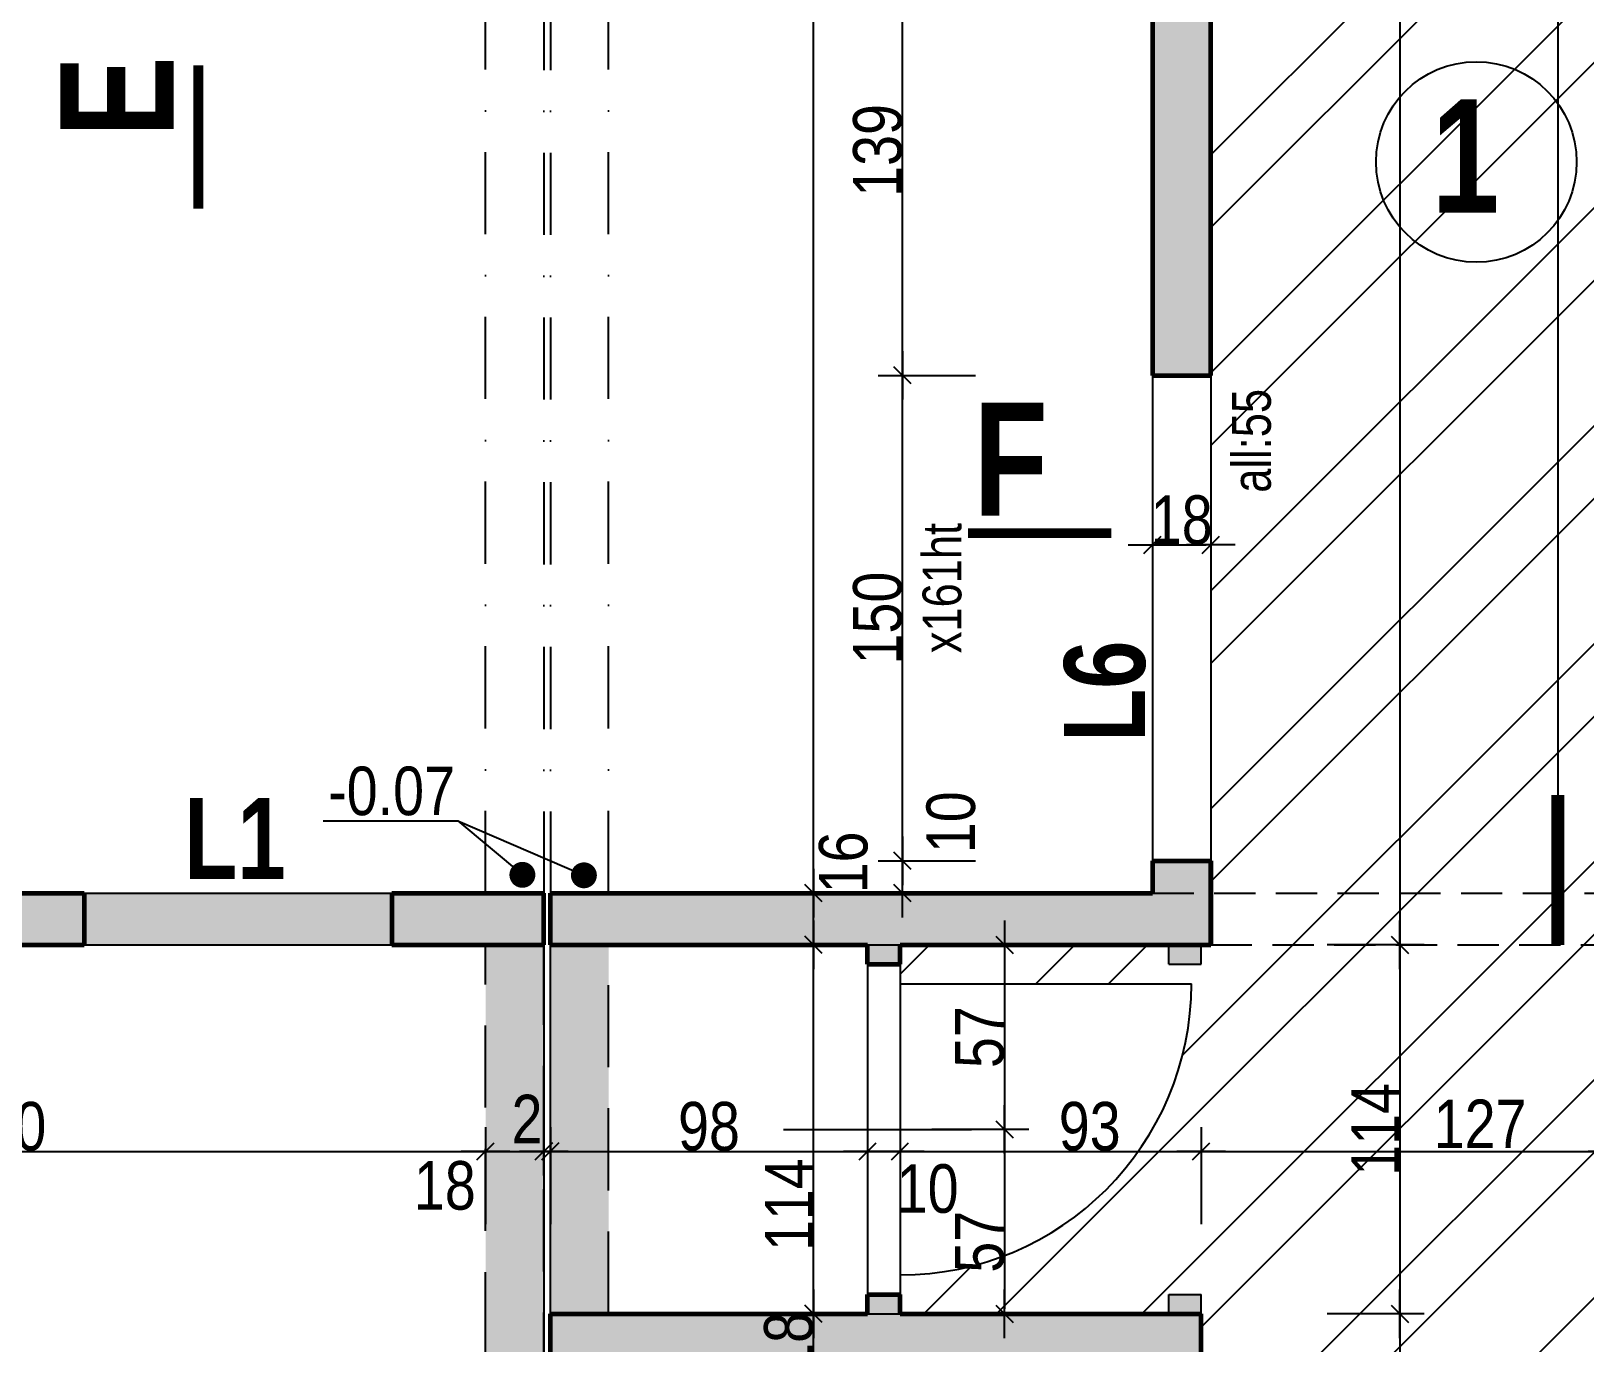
# Model space of a CAD drawing. Header units: millimetres. Extents: x -1734 to 5256, y -3612 to 588.
# Drawn here: x 1899.4 to 2379.3, y -460.7 to -55.3 of the extents above; entities that cross this region are included whole.
import ezdxf
from ezdxf.enums import TextEntityAlignment as Align

# ---------------------------------------------------------------- set-up
doc = ezdxf.new("R2010")
doc.units = ezdxf.units.MM
doc.linetypes.add('CACHEX2', pattern=[19.05, 12.7, -6.35])
doc.linetypes.add('TIRETPTX2', pattern=[50.8, 25.4, -12.7, 0, -12.7])
for name, color, linetype in [('01_cote_gen', 4, 'Continuous'), ('01_isolant ext', 2, 'TIRETPTX2'), ('01_linteaux', 2, 'Continuous'), ('01_murs_sup', 2, 'CACHEX2'), ('01_poch_murs', 253, 'Continuous'), ('01_texte', 230, 'Continuous'), ('AA_COTES', 2, 'Continuous')]:
    doc.layers.add(name, color=color, linetype=linetype)
doc.layers.add('01_murs_coup', color=5, linetype='Continuous', lineweight=60)
doc.styles.add('Arial Narrow', font='ARIALN.TTF')
doc.styles.add('impact', font='impact.ttf')
doc.styles.add('MATTE_TXT', font='arial.ttf')
doc.styles.add('STYLE2', font='ARIALN.TTF')
doc.dimstyles.new('JB50', dxfattribs={"dimscale": 0.1, "dimtxt": 150, "dimasz": 15, "dimexe": 0.1, "dimexo": 0.1, "dimgap": 0.09, "dimtad": 1, "dimdec": 1, "dimdsep": 46, "dimtxsty": 'STYLE2', "dimblk1": 'BOND_G', "dimblk2": 'BOND_D', "dimsah": 1, "dimcen": 1.5, "dimdle": 0.01, "dimse1": 1, "dimse2": 1, "dimclrd": 4, "dimclre": 2, "dimclrt": 6, "dimazin": 2, "dimtfac": 2.333333, "dimtdec": 1, "dimtix": 1, "dimtmove": 2, "dimatfit": 3, "dimldrblk": 'BOND_G', "dimfxl": 1, "dimtolj": 1, "dimtzin": 0, "dimarcsym": 0})
pattern_1 = [(135, (-68736.468, 24963.4096), (-11.22532015, 9e-16), [7.9375, -7.9375])]

# ---------------------------------------------------------------- blocks, each defined once
blk = doc.blocks.new('BOND_G')
at = {"layer": 'AA_COTES', "color": 0}
for p, q in [((0, -5), (0, 15)), ((5, 0), (-5, 0)), ((1.77, 1.77), (-1.77, -1.77))]:
    blk.add_line(p, q, dxfattribs=at)
blk = doc.blocks.new('BOND_D')
at = {"layer": 'AA_COTES', "color": 0}
for p, q in [((0, 5), (0, -15)), ((5, 0), (-5, 0)), ((-1.77, -1.77), (1.77, 1.77))]:
    blk.add_line(p, q, dxfattribs=at)
blk = doc.blocks.new('*D28')
at = {"layer": '01_cote_gen', "color": 4, "lineweight": -2, "transparency": 16777216}
blk.add_line((1741.23, -401.49), (2038.23, -401.49), dxfattribs=at)
at = {"layer": 'DEFPOINTS', "color": 0}
for p in [(2039.73, -401.49), (1739.73, -442.03), (2039.73, -442.03)]:
    blk.add_point(p, dxfattribs=at)
at = {"layer": '01_cote_gen', "color": 4, "lineweight": -2, "transparency": 16777216, "xscale": 1.5, "yscale": 1.5, "zscale": 1.5, "rotation": 180}
blk.add_blockref('BOND_G', (1739.73, -401.49), dxfattribs=at)
at = {"layer": '01_cote_gen', "color": 4, "lineweight": -2, "transparency": 16777216, "xscale": 1.5, "yscale": 1.5, "zscale": 1.5}
blk.add_blockref('BOND_D', (2039.73, -401.49), dxfattribs=at)
at = {"layer": '01_cote_gen', "color": 6, "transparency": 16777216, "insert": (1889.73, -393.82), "char_height": 15, "attachment_point": 5, "style": 'STYLE2'}
blk.add_mtext('\\A1;300', dxfattribs=at)
blk = doc.blocks.new('*D29')
at = {"layer": '01_cote_gen', "color": 4, "lineweight": -2, "transparency": 16777216}
blk.add_line((2041.23, -401.49), (2056.23, -401.49), dxfattribs=at)
at = {"layer": 'DEFPOINTS', "color": 0}
for p in [(2057.73, -401.49), (2039.73, -415.11), (2057.73, -415.11)]:
    blk.add_point(p, dxfattribs=at)
at = {"layer": '01_cote_gen', "color": 4, "lineweight": -2, "transparency": 16777216, "xscale": 1.5, "yscale": 1.5, "zscale": 1.5, "rotation": 180}
blk.add_blockref('BOND_G', (2039.73, -401.49), dxfattribs=at)
at = {"layer": '01_cote_gen', "color": 4, "lineweight": -2, "transparency": 16777216, "xscale": 1.5, "yscale": 1.5, "zscale": 1.5}
blk.add_blockref('BOND_D', (2057.73, -401.49), dxfattribs=at)
at = {"layer": '01_cote_gen', "color": 6, "transparency": 16777216, "insert": (2027.14, -412.1), "char_height": 15, "attachment_point": 5, "style": 'STYLE2'}
blk.add_mtext('\\A1;18', dxfattribs=at)
blk = doc.blocks.new('*D30')
at = {"layer": '01_cote_gen', "color": 4, "lineweight": -2, "transparency": 16777216}
for p, q in [((2056.23, -401.49), (2054.73, -401.49)), ((2057.73, -401.49), (2059.73, -401.49)), ((2061.23, -401.49), (2062.73, -401.49))]:
    blk.add_line(p, q, dxfattribs=at)
at = {"layer": 'DEFPOINTS', "color": 0}
for p in [(2059.73, -401.49), (2057.73, -418.74), (2059.73, -418.74)]:
    blk.add_point(p, dxfattribs=at)
at = {"layer": '01_cote_gen', "color": 4, "lineweight": -2, "transparency": 16777216, "xscale": 1.5, "yscale": 1.5, "zscale": 1.5}
blk.add_blockref('BOND_G', (2057.73, -401.49), dxfattribs=at)
at = {"layer": '01_cote_gen', "color": 4, "lineweight": -2, "transparency": 16777216, "xscale": 1.5, "yscale": 1.5, "zscale": 1.5, "rotation": 180}
blk.add_blockref('BOND_D', (2059.73, -401.49), dxfattribs=at)
at = {"layer": '01_cote_gen', "color": 6, "transparency": 16777216, "insert": (2052.53, -391.5), "char_height": 15, "attachment_point": 5, "style": 'STYLE2'}
blk.add_mtext('\\A1;2', dxfattribs=at)
blk = doc.blocks.new('*D33')
at = {"layer": '01_cote_gen', "color": 4, "lineweight": -2, "transparency": 16777216}
blk.add_line((2262.23, -401.49), (2386.23, -401.49), dxfattribs=at)
at = {"layer": 'DEFPOINTS', "color": 0}
for p in [(2387.73, -401.49), (2260.73, -413.92), (2387.73, -417.5)]:
    blk.add_point(p, dxfattribs=at)
at = {"layer": '01_cote_gen', "color": 4, "lineweight": -2, "transparency": 16777216, "xscale": 1.5, "yscale": 1.5, "zscale": 1.5, "rotation": 180}
blk.add_blockref('BOND_G', (2260.73, -401.49), dxfattribs=at)
at = {"layer": '01_cote_gen', "color": 4, "lineweight": -2, "transparency": 16777216, "xscale": 1.5, "yscale": 1.5, "zscale": 1.5}
blk.add_blockref('BOND_D', (2387.73, -401.49), dxfattribs=at)
at = {"layer": '01_cote_gen', "color": 6, "transparency": 16777216, "insert": (2346.88, -392.99), "char_height": 15, "attachment_point": 5, "style": 'STYLE2'}
blk.add_mtext('\\A1;127', dxfattribs=at)
blk = doc.blocks.new('*D77')
at = {"layer": '01_cote_gen', "color": 4, "lineweight": -2, "transparency": 16777216}
blk.add_line((2247.23, -214.06), (2262.23, -214.06), dxfattribs=at)
at = {"layer": 'DEFPOINTS', "color": 0}
for p in [(2263.73, -214.06), (2245.73, -314.92), (2263.73, -314.92)]:
    blk.add_point(p, dxfattribs=at)
at = {"layer": '01_cote_gen', "color": 4, "lineweight": -2, "transparency": 16777216, "xscale": 1.5, "yscale": 1.5, "zscale": 1.5, "rotation": 180}
blk.add_blockref('BOND_G', (2245.73, -214.06), dxfattribs=at)
at = {"layer": '01_cote_gen', "color": 4, "lineweight": -2, "transparency": 16777216, "xscale": 1.5, "yscale": 1.5, "zscale": 1.5}
blk.add_blockref('BOND_D', (2263.73, -214.06), dxfattribs=at)
at = {"layer": '01_cote_gen', "color": 6, "transparency": 16777216, "insert": (2254.73, -206.39), "char_height": 15, "attachment_point": 5, "style": 'STYLE2'}
blk.add_mtext('\\A1;18', dxfattribs=at)
blk = doc.blocks.new('*D84')
at = {"layer": '01_cote_gen', "color": 4, "lineweight": -2, "transparency": 16777216}
blk.add_line((2168.5, -160.2), (2168.5, -24.2), dxfattribs=at)
at = {"layer": 'DEFPOINTS', "color": 0}
for p in [(2168.5, -22.7), (2209.72, -22.7), (2204.08, -161.7)]:
    blk.add_point(p, dxfattribs=at)
at = {"layer": '01_cote_gen', "color": 4, "lineweight": -2, "transparency": 16777216, "xscale": 1.5, "yscale": 1.5, "zscale": 1.5}
for name, p, rotation in [('BOND_D', (2168.5, -22.7), 90), ('BOND_G', (2168.5, -161.7), 270)]:
    blk.add_blockref(name, p, dxfattribs=dict(at, rotation=rotation))
at = {"layer": '01_cote_gen', "color": 6, "transparency": 16777216, "insert": (2160.83, -92.2), "char_height": 15, "attachment_point": 5, "rotation": 90, "style": 'STYLE2'}
blk.add_mtext('\\A1;139', dxfattribs=at)
blk = doc.blocks.new('*D87')
at = {"layer": '01_cote_gen', "color": 4, "lineweight": -2, "transparency": 16777216}
blk.add_line((2168.5, -320.19), (2168.5, -313.2), dxfattribs=at)
at = {"layer": 'DEFPOINTS', "color": 0}
for p in [(2168.5, -311.7), (2180.97, -311.7), (2180.97, -321.69)]:
    blk.add_point(p, dxfattribs=at)
at = {"layer": '01_cote_gen', "color": 4, "lineweight": -2, "transparency": 16777216, "xscale": 1.5, "yscale": 1.5, "zscale": 1.5}
for name, p, rotation in [('BOND_D', (2168.5, -311.7), 90), ('BOND_G', (2168.5, -321.69), 270)]:
    blk.add_blockref(name, p, dxfattribs=dict(at, rotation=rotation))
at = {"layer": '01_cote_gen', "color": 6, "transparency": 16777216, "insert": (2183.49, -299.79), "char_height": 15, "attachment_point": 5, "rotation": 90, "style": 'STYLE2'}
blk.add_mtext('\\A1;10', dxfattribs=at)
blk = doc.blocks.new('*D88')
at = {"layer": '01_cote_gen', "color": 4, "lineweight": -2, "transparency": 16777216}
blk.add_line((2141.02, -320.19), (2141.02, 314.8), dxfattribs=at)
at = {"layer": 'DEFPOINTS', "color": 0}
for p in [(2135.68, 316.3), (2141.02, 316.3), (2135.68, -321.69)]:
    blk.add_point(p, dxfattribs=at)
at = {"layer": '01_cote_gen', "color": 4, "lineweight": -2, "transparency": 16777216, "xscale": 1.5, "yscale": 1.5, "zscale": 1.5}
for name, p, rotation in [('BOND_D', (2141.02, 316.3), 90), ('BOND_G', (2141.02, -321.69), 270)]:
    blk.add_blockref(name, p, dxfattribs=dict(at, rotation=rotation))
at = {"layer": '01_cote_gen', "color": 6, "transparency": 16777216, "insert": (2133.35, 56.25), "char_height": 15, "attachment_point": 5, "rotation": 90, "style": 'STYLE2'}
blk.add_mtext('\\A1;638', dxfattribs=at)
blk = doc.blocks.new('*D170')
at = {"layer": '01_cote_gen', "color": 4, "lineweight": -2, "transparency": 16777216}
blk.add_line((2141.02, -450.18), (2141.02, -339.19), dxfattribs=at)
at = {"layer": 'DEFPOINTS', "color": 0}
for p in [(2141.02, -337.69), (2204.91, -337.69), (2188.97, -451.68)]:
    blk.add_point(p, dxfattribs=at)
at = {"layer": '01_cote_gen', "color": 4, "lineweight": -2, "transparency": 16777216, "xscale": 1.5, "yscale": 1.5, "zscale": 1.5}
for name, p, rotation in [('BOND_D', (2141.02, -337.69), 90), ('BOND_G', (2141.02, -451.68), 270)]:
    blk.add_blockref(name, p, dxfattribs=dict(at, rotation=rotation))
at = {"layer": '01_cote_gen', "color": 6, "transparency": 16777216, "insert": (2133.48, -417.95), "char_height": 15, "attachment_point": 5, "rotation": 90, "style": 'STYLE2'}
blk.add_mtext('\\A1;114', dxfattribs=at)
blk = doc.blocks.new('*D171')
at = {"layer": '01_cote_gen', "color": 4, "lineweight": -2, "transparency": 16777216}
blk.add_line((2141.02, -336.19), (2141.02, -323.19), dxfattribs=at)
at = {"layer": 'DEFPOINTS', "color": 0}
for p in [(2141.02, -321.69), (2148.52, -321.69), (2148.52, -337.69)]:
    blk.add_point(p, dxfattribs=at)
at = {"layer": '01_cote_gen', "color": 4, "lineweight": -2, "transparency": 16777216, "xscale": 1.5, "yscale": 1.5, "zscale": 1.5}
for name, p, rotation in [('BOND_D', (2141.02, -321.69), 90), ('BOND_G', (2141.02, -337.69), 270)]:
    blk.add_blockref(name, p, dxfattribs=dict(at, rotation=rotation))
at = {"layer": '01_cote_gen', "color": 6, "transparency": 16777216, "insert": (2150.28, -312.21), "char_height": 15, "attachment_point": 5, "rotation": 90, "style": 'STYLE2'}
blk.add_mtext('\\A1;16', dxfattribs=at)
blk = doc.blocks.new('*D172')
at = {"layer": '01_cote_gen', "color": 4, "lineweight": -2, "transparency": 16777216}
blk.add_line((2200, -339.19), (2200, -393.19), dxfattribs=at)
at = {"layer": 'DEFPOINTS', "color": 0}
for p in [(2182.62, -337.69), (2181.49, -394.69), (2200, -394.69)]:
    blk.add_point(p, dxfattribs=at)
at = {"layer": '01_cote_gen', "color": 4, "lineweight": -2, "transparency": 16777216, "xscale": 1.5, "yscale": 1.5, "zscale": 1.5}
for name, p, rotation in [('BOND_G', (2200, -337.69), 90), ('BOND_D', (2200, -394.69), 270)]:
    blk.add_blockref(name, p, dxfattribs=dict(at, rotation=rotation))
at = {"layer": '01_cote_gen', "color": 6, "transparency": 16777216, "insert": (2192.36, -366.19), "char_height": 15, "attachment_point": 5, "rotation": 90, "style": 'STYLE2'}
blk.add_mtext('\\A1;57', dxfattribs=at)
blk = doc.blocks.new('*D173')
at = {"layer": '01_cote_gen', "color": 4, "lineweight": -2, "transparency": 16777216}
blk.add_line((2200, -396.19), (2200, -450.18), dxfattribs=at)
at = {"layer": 'DEFPOINTS', "color": 0}
for p in [(2192.5, -394.69), (2192.5, -451.68), (2200, -451.68)]:
    blk.add_point(p, dxfattribs=at)
at = {"layer": '01_cote_gen', "color": 4, "lineweight": -2, "transparency": 16777216, "xscale": 1.5, "yscale": 1.5, "zscale": 1.5}
for name, p, rotation in [('BOND_G', (2200, -394.69), 90), ('BOND_D', (2200, -451.68), 270)]:
    blk.add_blockref(name, p, dxfattribs=dict(at, rotation=rotation))
at = {"layer": '01_cote_gen', "color": 6, "transparency": 16777216, "insert": (2192.36, -429.41), "char_height": 15, "attachment_point": 5, "rotation": 90, "style": 'STYLE2'}
blk.add_mtext('\\A1;57', dxfattribs=at)
blk = doc.blocks.new('*D176')
at = {"layer": '01_cote_gen', "color": 4, "lineweight": -2, "transparency": 16777216}
blk.add_line((2141.02, -468.18), (2141.02, -453.18), dxfattribs=at)
at = {"layer": 'DEFPOINTS', "color": 0}
for p in [(2141.02, -451.68), (2161.34, -451.68), (2155.34, -469.68)]:
    blk.add_point(p, dxfattribs=at)
at = {"layer": '01_cote_gen', "color": 4, "lineweight": -2, "transparency": 16777216, "xscale": 1.5, "yscale": 1.5, "zscale": 1.5}
for name, p, rotation in [('BOND_D', (2141.02, -451.68), 90), ('BOND_G', (2141.02, -469.68), 270)]:
    blk.add_blockref(name, p, dxfattribs=dict(at, rotation=rotation))
at = {"layer": '01_cote_gen', "color": 6, "transparency": 16777216, "insert": (2133.35, -460.68), "char_height": 15, "attachment_point": 5, "rotation": 90, "style": 'STYLE2'}
blk.add_mtext('\\A1;18', dxfattribs=at)
blk = doc.blocks.new('*D255')
at = {"layer": '01_cote_gen', "color": 4, "lineweight": -2, "transparency": 16777216}
blk.add_line((2168.5, -310.2), (2168.5, -163.2), dxfattribs=at)
at = {"layer": 'DEFPOINTS', "color": 0}
for p in [(2168.5, -161.7), (2191, -161.7), (2191, -311.7)]:
    blk.add_point(p, dxfattribs=at)
at = {"layer": '01_cote_gen', "color": 4, "lineweight": -2, "transparency": 16777216, "xscale": 1.5, "yscale": 1.5, "zscale": 1.5}
for name, p, rotation in [('BOND_D', (2168.5, -161.7), 90), ('BOND_G', (2168.5, -311.7), 270)]:
    blk.add_blockref(name, p, dxfattribs=dict(at, rotation=rotation))
at = {"layer": '01_cote_gen', "color": 6, "transparency": 16777216, "insert": (2160.83, -236.7), "char_height": 15, "attachment_point": 5, "rotation": 90, "style": 'STYLE2'}
blk.add_mtext('\\A1;150', dxfattribs=at)
blk = doc.blocks.new('*D521')
at = {"layer": '01_cote_gen', "color": 4, "lineweight": -2, "transparency": 16777216}
blk.add_line((2061.23, -401.49), (2156.23, -401.49), dxfattribs=at)
at = {"layer": 'DEFPOINTS', "color": 0}
for p in [(2157.73, -401.49), (2059.73, -408.99), (2157.73, -415.27)]:
    blk.add_point(p, dxfattribs=at)
at = {"layer": '01_cote_gen', "color": 4, "lineweight": -2, "transparency": 16777216, "xscale": 1.5, "yscale": 1.5, "zscale": 1.5, "rotation": 180}
blk.add_blockref('BOND_G', (2059.73, -401.49), dxfattribs=at)
at = {"layer": '01_cote_gen', "color": 4, "lineweight": -2, "transparency": 16777216, "xscale": 1.5, "yscale": 1.5, "zscale": 1.5}
blk.add_blockref('BOND_D', (2157.73, -401.49), dxfattribs=at)
at = {"layer": '01_cote_gen', "color": 6, "transparency": 16777216, "insert": (2108.73, -393.82), "char_height": 15, "attachment_point": 5, "style": 'STYLE2'}
blk.add_mtext('\\A1;98', dxfattribs=at)
blk = doc.blocks.new('*D522')
at = {"layer": '01_cote_gen', "color": 4, "lineweight": -2, "transparency": 16777216}
blk.add_line((2159.23, -401.49), (2166.23, -401.49), dxfattribs=at)
at = {"layer": 'DEFPOINTS', "color": 0}
for p in [(2167.73, -401.49), (2157.73, -423.99), (2167.73, -423.99)]:
    blk.add_point(p, dxfattribs=at)
at = {"layer": '01_cote_gen', "color": 4, "lineweight": -2, "transparency": 16777216, "xscale": 1.5, "yscale": 1.5, "zscale": 1.5, "rotation": 180}
blk.add_blockref('BOND_G', (2157.73, -401.49), dxfattribs=at)
at = {"layer": '01_cote_gen', "color": 4, "lineweight": -2, "transparency": 16777216, "xscale": 1.5, "yscale": 1.5, "zscale": 1.5}
blk.add_blockref('BOND_D', (2167.73, -401.49), dxfattribs=at)
at = {"layer": '01_cote_gen', "color": 6, "transparency": 16777216, "insert": (2176.26, -413.08), "char_height": 15, "attachment_point": 5, "style": 'STYLE2'}
blk.add_mtext('\\A1;10', dxfattribs=at)
blk = doc.blocks.new('*D523')
at = {"layer": '01_cote_gen', "color": 4, "lineweight": -2, "transparency": 16777216}
blk.add_line((2169.23, -401.49), (2259.23, -401.49), dxfattribs=at)
at = {"layer": 'DEFPOINTS', "color": 0}
for p in [(2260.73, -401.49), (2167.73, -417.5), (2260.73, -423.99)]:
    blk.add_point(p, dxfattribs=at)
at = {"layer": '01_cote_gen', "color": 4, "lineweight": -2, "transparency": 16777216, "xscale": 1.5, "yscale": 1.5, "zscale": 1.5, "rotation": 180}
blk.add_blockref('BOND_G', (2167.73, -401.49), dxfattribs=at)
at = {"layer": '01_cote_gen', "color": 4, "lineweight": -2, "transparency": 16777216, "xscale": 1.5, "yscale": 1.5, "zscale": 1.5}
blk.add_blockref('BOND_D', (2260.73, -401.49), dxfattribs=at)
at = {"layer": '01_cote_gen', "color": 6, "transparency": 16777216, "insert": (2226.31, -393.82), "char_height": 15, "attachment_point": 5, "style": 'STYLE2'}
blk.add_mtext('\\A1;93', dxfattribs=at)
blk = doc.blocks.new('*D563')
at = {"layer": '01_cote_gen', "color": 4, "lineweight": -2, "transparency": 16777216}
blk.add_line((2322.11, 312.8), (2322.11, -336.19), dxfattribs=at)
at = {"layer": 'DEFPOINTS', "color": 0}
for p in [(2301.1, 314.3), (2263.73, -337.69), (2322.11, -337.69)]:
    blk.add_point(p, dxfattribs=at)
at = {"layer": '01_cote_gen', "color": 4, "lineweight": -2, "transparency": 16777216, "xscale": 1.5, "yscale": 1.5, "zscale": 1.5}
for name, p, rotation in [('BOND_G', (2322.11, 314.3), 90), ('BOND_D', (2322.11, -337.69), 270)]:
    blk.add_blockref(name, p, dxfattribs=dict(at, rotation=rotation))
at = {"layer": '01_cote_gen', "color": 6, "transparency": 16777216, "insert": (2314.44, -11.7), "char_height": 15, "attachment_point": 5, "rotation": 90, "style": 'STYLE2'}
blk.add_mtext('\\A1;652', dxfattribs=at)
blk = doc.blocks.new('*D564')
at = {"layer": '01_cote_gen', "color": 4, "lineweight": -2, "transparency": 16777216}
blk.add_line((2322.11, -339.19), (2322.11, -450.18), dxfattribs=at)
at = {"layer": 'DEFPOINTS', "color": 0}
for p in [(2299.61, -337.69), (2260.73, -451.68), (2322.11, -451.68)]:
    blk.add_point(p, dxfattribs=at)
at = {"layer": '01_cote_gen', "color": 4, "lineweight": -2, "transparency": 16777216, "xscale": 1.5, "yscale": 1.5, "zscale": 1.5}
for name, p, rotation in [('BOND_G', (2322.11, -337.69), 90), ('BOND_D', (2322.11, -451.68), 270)]:
    blk.add_blockref(name, p, dxfattribs=dict(at, rotation=rotation))
at = {"layer": '01_cote_gen', "color": 6, "transparency": 16777216, "insert": (2314.57, -394.69), "char_height": 15, "attachment_point": 5, "rotation": 90, "style": 'STYLE2'}
blk.add_mtext('\\A1;114', dxfattribs=at)
blk = doc.blocks.new('*D565')
at = {"layer": '01_cote_gen', "color": 4, "lineweight": -2, "transparency": 16777216}
blk.add_line((2322.11, -453.18), (2322.11, -671.18), dxfattribs=at)
at = {"layer": 'DEFPOINTS', "color": 0}
for p in [(2260.73, -451.68), (2260.73, -672.68), (2322.11, -672.68)]:
    blk.add_point(p, dxfattribs=at)
at = {"layer": '01_cote_gen', "color": 4, "lineweight": -2, "transparency": 16777216, "xscale": 1.5, "yscale": 1.5, "zscale": 1.5}
for name, p, rotation in [('BOND_G', (2322.11, -451.68), 90), ('BOND_D', (2322.11, -672.68), 270)]:
    blk.add_blockref(name, p, dxfattribs=dict(at, rotation=rotation))
at = {"layer": '01_cote_gen', "color": 6, "transparency": 16777216, "insert": (2314.57, -562.18), "char_height": 15, "attachment_point": 5, "rotation": 90, "style": 'STYLE2'}
blk.add_mtext('\\A1;221', dxfattribs=at)

msp = doc.modelspace()

# ---------------------------------------------------------------- hatches: boundary and pattern name
at = {"layer": '01_murs_sup'}
h = msp.add_hatch(dxfattribs=at)
h.set_pattern_fill('DASH', color=256, scale=2.5, angle=135)
h.set_pattern_definition(pattern_1)
h.paths.add_polyline_path([(2263.73, 314.3), (2245.73, 314.3), (2245.73, 215.3), (2263.73, 215.3)])
h.paths.add_polyline_path([(2263.73, 125.3), (2245.73, 125.3), (2245.73, 67.3), (2263.73, 67.3)])
h.paths.add_polyline_path([(2263.73, -22.7), (2245.73, -22.7), (2245.73, -161.7), (2263.73, -161.7)])
h.paths.add_polyline_path([(2405.73, 314.3), (2387.73, 314.3), (2387.73, 215.3), (2405.73, 215.3)])
h.paths.add_polyline_path([(2405.73, 125.3), (2387.73, 125.3), (2387.73, 67.3), (2405.73, 67.3)])
h.paths.add_polyline_path([(2405.73, -22.7), (2387.73, -22.7), (2387.73, -161.7), (2405.73, -161.7)])
h.paths.add_polyline_path([(2057.73, -321.69), (1717.73, -321.69), (1625.73, -321.69), (1625.73, -337.69), (2039.73, -337.69), (2039.73, -654.68), (1721.73, -654.68), (1721.73, -995.68), (1678.73, -995.68), (1678.73, -1030.68), (1298.73, -1030.68), (1298.73, -1048.68), (1696.73, -1048.68), (1696.73, -1013.68), (2039.73, -1013.68), (2039.73, -1048.68), (2057.73, -1048.68), (2057.73, -990.68), (2039.73, -990.68), (2039.73, -995.68), (1739.73, -995.68), (1739.73, -672.68), (2039.73, -672.68), (2039.73, -857.68), (2057.73, -857.68)])
h.paths.add_polyline_path([(1353.73, -321.69), (952.73, -321.69), (853.73, -321.69), (853.73, -337.69), (954.73, -337.69), (954.73, -1030.68), (830.73, -1030.68), (830.73, -1048.68), (1196.73, -1048.68), (1196.73, -1030.68), (972.73, -1030.68), (972.73, -337.69), (1353.73, -337.69)])
h = msp.add_hatch(dxfattribs=at)
h.set_pattern_fill('DASH', color=256, scale=2.5, angle=135)
h.set_pattern_definition(pattern_1)
h.paths.add_polyline_path([(2263.73, -311.7), (2245.73, -311.7), (2245.73, -321.69), (2059.73, -321.69), (2059.73, -857.65), (2077.73, -857.65), (2077.73, -469.68), (2242.73, -469.68), (2242.73, -672.68), (2260.73, -672.68), (2260.73, -451.68), (2260.73, -445.68), (2250.73, -445.68), (2250.73, -451.68), (2077.73, -451.68), (2077.73, -337.69), (2250.73, -337.69), (2250.73, -343.69), (2260.73, -343.69), (2260.73, -337.69), (2263.73, -337.69)])
h.paths.add_polyline_path([(2782.73, -321.69), (2780.73, -321.69), (2405.73, -321.69), (2405.73, -311.7), (2387.73, -311.7), (2387.73, -1048.68), (2708.73, -1048.68), (2708.73, -1030.68), (2405.73, -1030.68), (2405.73, -337.69), (2782.73, -337.69)])
h.paths.add_polyline_path([(3744.73, -321.69), (3742.73, -321.69), (2964.73, -321.69), (2964.73, -337.69), (3128.73, -337.69), (3128.73, -970.68), (2942.73, -970.68), (2942.73, -1030.68), (2810.73, -1030.68), (2810.73, -1048.68), (2960.73, -1048.68), (2960.73, -988.68), (3128.73, -988.68), (3128.73, -1048.68), (3387.73, -1048.68), (3387.73, -1030.68), (3146.73, -1030.68), (3146.73, -337.69), (3744.73, -337.69)])
at = {"layer": '01_poch_murs'}
h = msp.add_hatch(color=256, dxfattribs=at)
h.dxf.hatch_style = 1
h.paths.add_polyline_path([(2263.73, 296.3), (2245.73, 296.3), (2245.73, 215.3), (2263.73, 215.3)])
h.paths.add_polyline_path([(2263.73, 314.3), (2245.73, 314.3), (2245.73, 296.3), (2263.73, 296.3)])
h.paths.add_polyline_path([(2263.73, 125.3), (2245.73, 125.3), (2245.73, 67.3), (2263.73, 67.3)])
h.paths.add_polyline_path([(2263.73, -22.7), (2245.73, -22.7), (2245.73, -161.7), (2263.73, -161.7)])
h.paths.add_polyline_path([(2263.73, -311.7), (2245.73, -311.7), (2245.73, -321.69), (2059.73, -321.69), (2059.73, -337.69), (2157.73, -337.69), (2157.73, -343.69), (2167.73, -343.69), (2167.73, -337.69), (2263.73, -337.69)])
h = msp.add_hatch(dxfattribs=at)
h.set_pattern_fill('ANSI32', color=256, scale=5)
h.paths.add_polyline_path([(4093.73, -1048.68), (3639.73, -1048.68), (3639.73, -1065.68), (3629.73, -1065.68), (3629.73, -1048.68), (3489.73, -1048.68), (3387.73, -1048.68), (3128.73, -1048.68), (3128.73, -988.68), (2960.73, -988.68), (2960.73, -1048.68), (2810.73, -1048.68), (2708.73, -1048.68), (2387.73, -1048.68), (2387.73, -337.69), (2260.73, -337.69), (2260.73, -343.69), (2250.73, -343.69), (2250.73, -337.69), (2167.73, -337.69), (2167.73, -343.69), (2167.73, -349.69), (2257.72, -349.69, -0.414214), (2167.73, -439.68), (2167.73, -445.68), (2167.73, -451.68), (2250.73, -451.68), (2250.73, -445.68), (2260.73, -445.68), (2260.73, -451.68), (2260.73, -672.68), (2242.73, -672.68), (2077.73, -672.68), (2077.73, -857.68), (2077.73, -864.68), (2087.73, -864.68, -0.213422), (2077.73, -887.04), (2077.73, -896.93, -0.350001), (2147.73, -984.68), (2077.73, -984.68), (2077.73, -990.68), (2077.73, -1048.68), (2059.73, -1048.68), (2059.73, -1172.68), (2332.73, -1172.68), (2387.73, -1172.68), (2701.73, -1172.68), (3387.73, -1172.68), (3489.73, -1172.68), (3629.73, -1172.68), (3629.73, -1167.68), (3639.73, -1167.68), (3639.73, -1172.68), (4093.73, -1172.68)])
h.paths.add_polyline_path([(4768.73, -1066.7), (4768.73, -1048.68), (4523.73, -1048.68), (4111.73, -1048.68), (4111.73, -1172.68), (4349.73, -1172.68), (4451.73, -1172.68), (4768.73, -1172.68), (4768.73, -1168.7)])
h.paths.add_polyline_path([(2057.73, -1048.68), (2039.73, -1048.68), (2039.73, -1013.68), (1696.73, -1013.68), (1696.73, -1048.68), (1414.73, -1048.68), (1363.73, -1048.68), (1363.73, -1155.16), (1363.73, -1172.74), (1414.73, -1172.74), (2057.73, -1172.74)])
h.paths.add_polyline_path([(1363.73, -1048.68), (1312.73, -1048.68), (830.73, -1048.68), (728.73, -1048.68), (690.73, -1048.68), (690.73, -1172.7), (711.73, -1172.7), (713.73, -1172.7), (813.73, -1172.72), (1323.73, -1172.74), (1363.73, -1172.74), (1363.73, -1155.16), (1363.73, -1149.88)])
h.paths.add_polyline_path([(2387.73, -161.7), (2387.73, -22.7), (2387.73, 67.3), (2387.73, 125.3), (2387.73, 215.3), (2387.73, 296.3), (2263.73, 296.3), (2263.73, 215.3), (2263.73, 125.3), (2263.73, 67.3), (2263.73, -22.7), (2263.73, -161.7), (2263.73, -311.7), (2263.73, -321.69), (2387.73, -321.69), (2387.73, -311.7)])
h.paths.add_polyline_path([(2387.73, -321.69), (2263.73, -321.69), (2263.73, -337.69), (2387.73, -337.69)])
h = msp.add_hatch(color=256, dxfattribs=at)
h.dxf.hatch_style = 1
h.paths.add_polyline_path([(1915.73, -321.69), (1536.73, -321.69), (1536.73, -337.69), (1721.73, -337.69), (1721.73, -995.68), (1678.73, -995.68), (1678.73, -1030.68), (1414.73, -1030.68), (1414.73, -1048.68), (1696.73, -1048.68), (1696.73, -1013.68), (2039.73, -1013.68), (2039.73, -1048.68), (2057.73, -1048.68), (2057.73, -990.68), (2039.73, -990.68), (2039.73, -995.68), (1739.73, -995.68), (1739.73, -672.68), (2039.73, -672.68), (2039.73, -857.68), (2057.73, -857.68), (2057.73, -469.68), (2039.73, -469.68), (2039.73, -654.68), (1739.73, -654.68), (1739.73, -337.69), (1915.73, -337.69)])
h.paths.add_polyline_path([(2057.73, -321.69), (2010.73, -321.69), (2010.73, -337.69), (2057.73, -337.69)], flags=17)
h.paths.add_polyline_path([(1439.73, -321.69), (1285.73, -321.69), (1285.73, -337.69), (1439.73, -337.69)])
h.paths.add_polyline_path([(1013.73, -321.69), (972.73, -321.69), (972.73, -337.69), (1013.73, -337.69)])
h.paths.add_polyline_path([(954.73, -321.69), (893.73, -321.69), (893.73, -337.69), (954.73, -337.69)])
h.paths.add_polyline_path([(711.73, -321.69), (595.73, -321.69), (595.73, -337.69), (711.73, -337.69)])
h.paths.add_polyline_path([(405.73, -321.69), (309.73, -321.69), (309.73, -683.69), (325.73, -683.69), (325.73, -337.69), (405.73, -337.69)])
h = msp.add_hatch(color=256, dxfattribs=at)
h.dxf.hatch_style = 1
h.paths.add_polyline_path([(972.73, -621.69), (954.73, -621.69), (954.73, -1030.68), (830.73, -1030.68), (830.73, -1048.68), (1312.73, -1048.68), (1312.73, -1030.68), (972.73, -1030.68)])
h.paths.add_polyline_path([(325.73, -760.69), (309.73, -760.69), (309.73, -839.69), (325.73, -839.69)])
h.paths.add_polyline_path([(325.73, -1031.69), (309.73, -1031.69), (309.73, -1172.7), (325.73, -1172.7)])
h.paths.add_polyline_path([(690.73, -1048.68), (728.73, -1048.68), (728.73, -1030.68), (672.73, -1030.68), (672.73, -1172.7), (690.73, -1172.7)])
h.paths.add_polyline_path([(2057.73, -1172.74), (1414.73, -1172.74), (1414.73, -1190.74), (2039.73, -1190.74), (2039.73, -1885.7), (1890.74, -1885.7), (1890.74, -1901.7), (2057.73, -1901.7)])
h.paths.add_polyline_path([(2077.73, -990.68), (2059.73, -990.68), (2059.73, -1048.68), (2077.73, -1048.68)])
h.paths.add_polyline_path([(2077.73, -469.68), (2242.73, -469.68), (2242.73, -672.68), (2260.73, -672.68), (2260.73, -451.68), (2167.73, -451.68), (2167.73, -445.68), (2157.73, -445.68), (2157.73, -451.68), (2059.73, -451.68), (2059.73, -857.68), (2077.73, -857.68)])
h.paths.add_polyline_path([(2405.73, -337.69), (2387.73, -337.69), (2387.73, -1048.68), (2708.73, -1048.68), (2708.73, -1030.68), (2405.73, -1030.68)])
h.paths.add_polyline_path([(2483.73, -321.69), (2405.73, -321.69), (2405.73, -337.69), (2483.73, -337.69)])

# ---------------------------------------------------------------- linework, layer by layer
at = {"layer": '01_isolant ext'}
for p, q in [((2057.73, 314.3), (2057.73, -321.69)), ((2059.73, 314.3), (2059.73, -321.69)), ((2039.73, -321.69), (2039.73, 296.37)), ((2077.73, -321.69), (2077.73, 296.3))]:
    msp.add_line(p, q, dxfattribs=at)
at = {"layer": '01_linteaux'}
for p, q in [((2245.73, -161.7), (2245.73, -311.7)), ((2263.73, -161.7), (2263.73, -311.7)), ((1915.73, -321.69), (2010.73, -321.69)), ((1915.73, -337.69), (2010.73, -337.69)), ((2057.73, -337.69), (2057.73, -469.68)), ((2059.73, -451.68), (2059.73, -337.69)), ((2157.73, -343.69), (2157.73, -445.68)), ((2167.73, -343.69), (2167.73, -445.68)), ((2167.73, -349.69), (2257.72, -349.69)), ((2131.74, -394.69), (2189.81, -394.69))]:
    msp.add_line(p, q, dxfattribs=at)
at = {"layer": '01_linteaux', "linetype": 'CACHEX2'}
for p, q in [((2245.73, -321.69), (2405.73, -321.69)), ((2263.73, -337.69), (2405.73, -337.69))]:
    msp.add_line(p, q, dxfattribs=at)
at = {"layer": '01_linteaux'}
msp.add_arc((2167.73, -349.69), 89.99, 270, 0, dxfattribs=at)
at = {"layer": '01_murs_coup'}
for p, q in [((2245.73, -22.7), (2245.73, -161.7)), ((2263.73, -161.7), (2263.73, -22.7)), ((2245.73, -161.7), (2263.73, -161.7)), ((2245.73, -311.7), (2245.73, -321.69)), ((2245.73, -311.7), (2263.73, -311.7)), ((2263.73, -311.7), (2263.73, -337.69)), ((2263.73, -337.69), (2263.73, -311.7)), ((1536.73, -321.69), (1915.73, -321.69)), ((1915.73, -321.69), (1915.73, -337.69)), ((2010.73, -321.69), (2010.73, -337.69)), ((2010.73, -321.69), (2057.73, -321.69)), ((2057.73, -337.69), (2057.73, -321.69)), ((2059.73, -321.69), (2245.73, -321.69)), ((2059.73, -337.69), (2059.73, -321.69)), ((1739.73, -337.69), (1915.73, -337.69)), ((2010.73, -337.69), (2057.73, -337.69)), ((2059.73, -337.69), (2157.73, -337.69)), ((2157.73, -343.69), (2157.73, -337.69)), ((2167.73, -337.69), (2263.73, -337.69)), ((2167.73, -343.69), (2167.73, -337.69)), ((2157.73, -343.69), (2167.73, -343.69)), ((2157.73, -445.68), (2167.73, -445.68)), ((2157.73, -451.68), (2157.73, -445.68)), ((2167.73, -451.68), (2167.73, -445.68)), ((2059.73, -857.68), (2059.73, -451.68)), ((2059.73, -451.68), (2157.73, -451.68)), ((2167.73, -451.68), (2260.73, -451.68)), ((2260.73, -672.68), (2260.73, -451.68))]:
    msp.add_line(p, q, dxfattribs=at)
at = {"layer": '01_murs_sup', "ltscale": 2}
for p, q in [((2245.73, -22.7), (2245.73, -161.7)), ((2263.73, -161.7), (2263.73, -22.7)), ((2245.73, -161.7), (2263.73, -161.7)), ((2245.73, -311.7), (2245.73, -321.69)), ((2245.73, -311.7), (2263.73, -311.7)), ((2263.73, -311.7), (2263.73, -337.69)), ((2263.73, -337.69), (2263.73, -311.7)), ((1717.73, -321.69), (2057.73, -321.69)), ((2057.73, -857.68), (2057.73, -321.69)), ((2059.73, -857.65), (2059.73, -321.69)), ((2059.73, -321.69), (2245.73, -321.69)), ((1625.73, -337.69), (2039.73, -337.69)), ((2039.73, -654.68), (2039.73, -337.69)), ((2077.73, -451.68), (2077.73, -337.69)), ((2077.73, -337.69), (2250.73, -337.69)), ((2250.73, -343.69), (2250.73, -337.69)), ((2260.73, -337.69), (2263.73, -337.69)), ((2260.73, -343.69), (2260.73, -337.69)), ((2250.73, -343.69), (2260.73, -343.69)), ((2250.73, -445.68), (2260.73, -445.68)), ((2250.73, -451.68), (2250.73, -445.68)), ((2260.73, -451.68), (2260.73, -445.68)), ((2077.73, -451.68), (2250.73, -451.68)), ((2260.73, -672.68), (2260.73, -451.68))]:
    msp.add_line(p, q, dxfattribs=at)
at = {"layer": '01_texte'}
for p, q in [((2370.88, 314.3), (2370.88, -337.69)), ((1989.6, -299.35), (2031.15, -299.35)), ((2031.15, -299.35), (2051.1, -316.04)), ((2031.15, -299.35), (2070.1, -316.19))]:
    msp.add_line(p, q, dxfattribs=at)
for points, const_width in [([(1951.02, -65.91), (1951.02, -110.16)], 3), ([(2232.99, -210.45), (2188.74, -210.45)], 3), ([(2370.88, -337.69), (2370.88, -291.38)], 4)]:
    msp.add_lwpolyline(points, dxfattribs=dict(at, const_width=const_width))
at = {"layer": '01_texte', "const_width": 4}
for points in [[(2049.1, -316.04, 1), (2053.1, -316.04, 1)], [(2068.1, -316.19, 1), (2072.1, -316.19, 1)]]:
    msp.add_lwpolyline(points, format="xyb", close=True, dxfattribs=at)
at = {"layer": '01_texte'}
msp.add_circle((2345.72, -95.77), 30.98, dxfattribs=at)

# ---------------------------------------------------------------- texts
at = {"layer": '01_texte', "style": 'impact'}
for s, height, rotation, p in [('E', 35, 90, (1953.87, -75.57)), ('F', 35, 0, (2201.92, -215.59)), ('L6', 25, 90, (2250.89, -259.28))]:
    msp.add_text(s, height=height, rotation=rotation, dxfattribs=at).set_placement(p, align=Align.BOTTOM_CENTER)
msp.add_text('1', height=35, dxfattribs=at).set_placement((2342.38, -93.89), align=Align.MIDDLE_CENTER)
at = {"layer": '01_texte', "style": 'MATTE_TXT', "width": 0.8}
for s, p in [('all:55', (2285.85, -181.93)), ('x161ht', (2190.28, -227.43))]:
    msp.add_text(s, height=12, rotation=90, dxfattribs=at).set_placement(p, align=Align.BOTTOM_CENTER)
at = {"layer": '01_texte', "style": 'Arial Narrow'}
msp.add_text('-0.07', height=15, dxfattribs=at).set_placement((1991.12, -297.6))
at = {"layer": '01_texte', "style": 'impact'}
msp.add_text('L1', height=25, dxfattribs=at).set_placement((1962.32, -324.79), align=Align.BOTTOM_CENTER)

# ---------------------------------------------------------------- dimensions: what is measured, and where the dimension line sits
at = {"layer": '01_cote_gen'}
for base, p1, p2, picture, middle in [((2141.02, 316.3), (2135.68, -321.69), (2135.68, 316.3), '*D88', (2133.35, 56.25)), ((2168.5, -311.7), (2180.97, -321.69), (2180.97, -311.7), '*D87', (2183.49, -299.79)), ((2141.02, -321.69), (2148.52, -337.69), (2148.52, -321.69), '*D171', (2150.28, -312.21)), ((2141.02, -337.69), (2188.97, -451.68), (2204.91, -337.69), '*D170', (2133.48, -417.95)), ((2200, -451.68), (2192.5, -394.69), (2192.5, -451.68), '*D173', (2192.36, -429.41))]:
    dim = msp.add_linear_dim(base=base, p1=p1, p2=p2, angle=90, dimstyle='JB50', dxfattribs=at)
    dim.commit()
    dim.dimension.update_dxf_attribs({"geometry": picture, "text_midpoint": middle, "dimtype": 160})
for base, p1, p2, picture, middle in [((2322.11, -337.69), (2301.1, 314.3), (2263.73, -337.69), '*D563', (2314.44, -11.7)), ((2168.5, -22.7), (2204.08, -161.7), (2209.72, -22.7), '*D84', (2160.83, -92.2)), ((2168.5, -161.7), (2191, -311.7), (2191, -161.7), '*D255', (2160.83, -236.7)), ((2200, -394.69), (2182.62, -337.69), (2181.49, -394.69), '*D172', (2192.36, -366.19)), ((2322.11, -451.68), (2299.61, -337.69), (2260.73, -451.68), '*D564', (2314.57, -394.69)), ((2141.02, -451.68), (2155.34, -469.68), (2161.34, -451.68), '*D176', (2133.35, -460.68)), ((2322.11, -672.68), (2260.73, -451.68), (2260.73, -672.68), '*D565', (2314.57, -562.18))]:
    dim = msp.add_linear_dim(base=base, p1=p1, p2=p2, angle=90, dimstyle='JB50', dxfattribs=at)
    dim.commit()
    dim.dimension.update_dxf_attribs({"geometry": picture, "text_midpoint": middle})
for base, p1, p2, picture, middle in [((2263.73, -214.06), (2245.73, -314.92), (2263.73, -314.92), '*D77', (2254.73, -206.39)), ((2039.73, -401.49), (1739.73, -442.03), (2039.73, -442.03), '*D28', (1889.73, -393.82)), ((2157.73, -401.49), (2059.73, -408.99), (2157.73, -415.27), '*D521', (2108.73, -393.82))]:
    dim = msp.add_linear_dim(base=base, p1=p1, p2=p2, dimstyle='JB50', dxfattribs=at)
    dim.commit()
    dim.dimension.update_dxf_attribs({"geometry": picture, "text_midpoint": middle})
for base, p1, p2, picture, middle in [((2059.73, -401.49), (2057.73, -418.74), (2059.73, -418.74), '*D30', (2052.53, -391.5)), ((2387.73, -401.49), (2260.73, -413.92), (2387.73, -417.5), '*D33', (2346.88, -392.99)), ((2260.73, -401.49), (2167.73, -417.5), (2260.73, -423.99), '*D523', (2226.31, -393.82)), ((2057.73, -401.49), (2039.73, -415.11), (2057.73, -415.11), '*D29', (2027.14, -412.1)), ((2167.73, -401.49), (2157.73, -423.99), (2167.73, -423.99), '*D522', (2176.26, -413.08))]:
    dim = msp.add_linear_dim(base=base, p1=p1, p2=p2, dimstyle='JB50', dxfattribs=at)
    dim.commit()
    dim.dimension.update_dxf_attribs({"geometry": picture, "text_midpoint": middle, "dimtype": 160})

doc.saveas('drawing.dxf')
